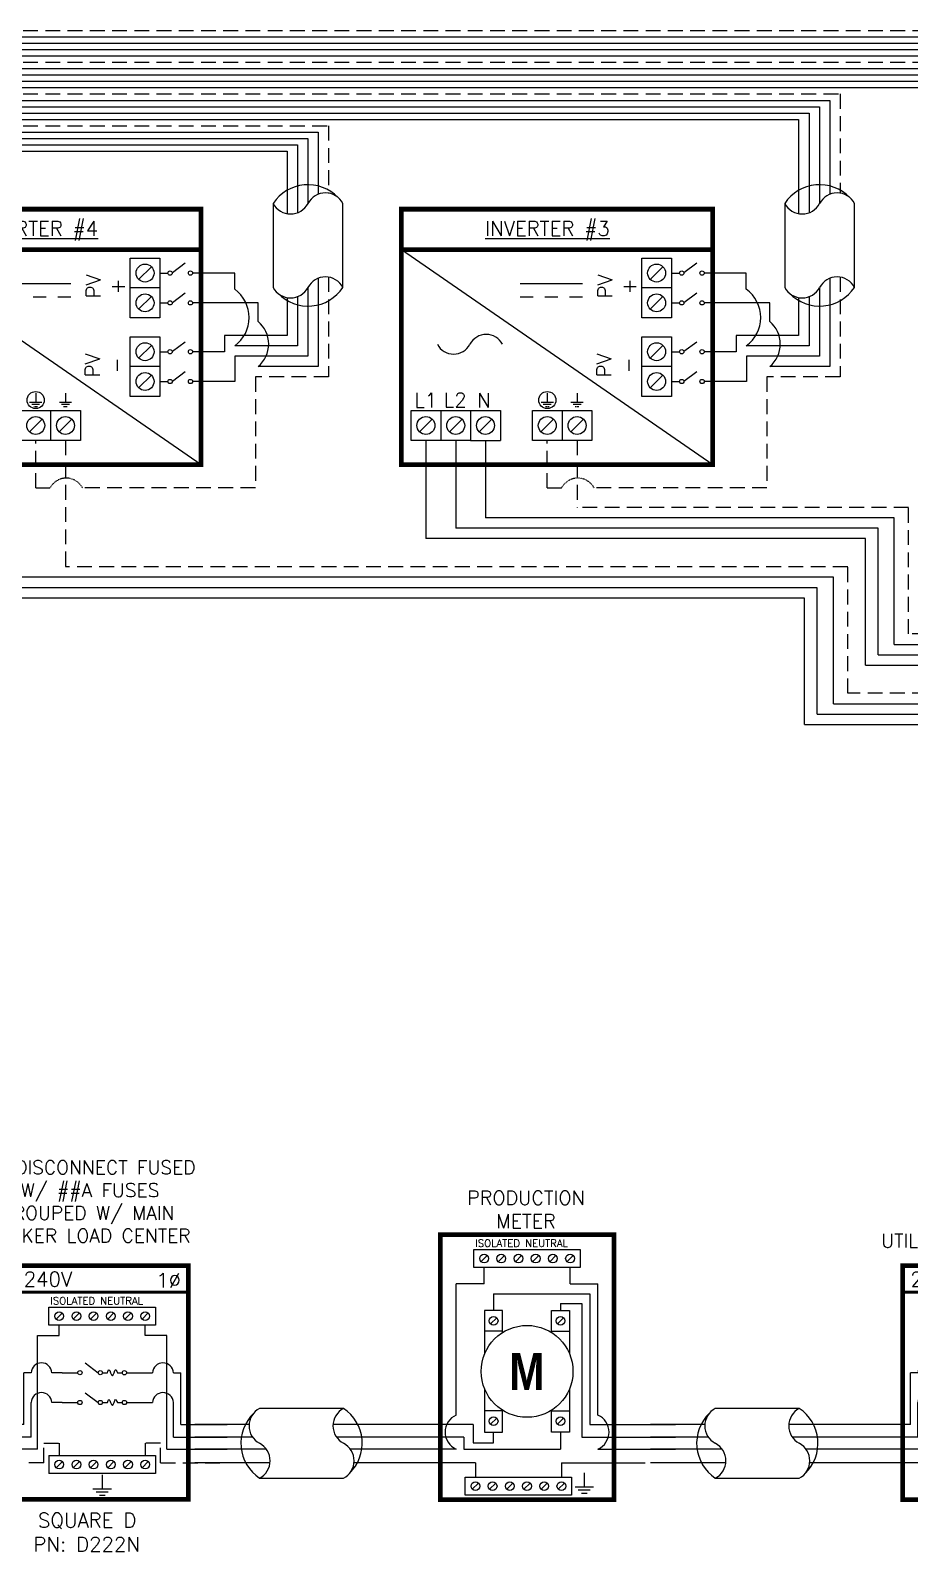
# Model space of a CAD drawing. Header units: feet. Extents: x 19662 to 20452, y 16033 to 16588.
# Drawn here: x 20079.8 to 20257.2, y 16254 to 16560.7 of the extents above; entities that cross this region are included whole.
import ezdxf

# ---------------------------------------------------------------- set-up
doc = ezdxf.new("R2010")
doc.units = ezdxf.units.FT
doc.header["$MEASUREMENT"] = 0
doc.linetypes.add('HIDDEN', pattern=[0.375, 0.25, -0.125])
for name, color, linetype in [('ONE LINE BLOCKS', 7, 'Continuous'), ('TABLES', 7, 'Continuous'), ('TEXT', 7, 'Continuous'), ('Z - TITLEBLOCK TXT', 7, 'Continuous')]:
    doc.layers.add(name, color=color, linetype=linetype)
doc.styles.add('ONE LINE TXT', font='techb___.ttf')
doc.styles.get("Standard").update_dxf_attribs({"font": 'simplex.shx'})

# ---------------------------------------------------------------- blocks, each defined once
blk = doc.blocks.new('*U24')
at = {"color": 7, "linetype": 'Continuous'}
for p, q in [((-499.3, -1.61), (-2.62, -1.61)), ((-499.3, -4.82), (-7.87, -4.82)), ((-499.3, -9.64), (-132.05, -9.65)), ((-499.3, -12.86), (-137.3, -12.86)), ((-499.3, -17.69), (-261.48, -17.69)), ((-261.48, -17.69), (-261.48, -41.45)), ((-499.3, -20.9), (-266.73, -20.9)), ((-266.73, -20.9), (-266.73, -46.12)), ((-499.3, -25.73), (-390.92, -25.73)), ((-390.92, -25.73), (-390.92, -41.45)), ((-499.3, -28.95), (-396.16, -28.95)), ((-396.16, -28.95), (-396.16, -46.12)), ((-266.73, -28.95), (-266.73, -28.95)), ((-402.3, -43.76), (-402.3, -65)), ((-384.67, -65), (-384.67, -43.76)), ((-272.87, -43.76), (-272.87, -65)), ((-255.24, -65), (-255.24, -43.76)), ((-412.04, -61.37), (-422.67, -61.37)), ((-412.04, -65.48), (-412.04, -61.37)), ((-282.61, -61.37), (-293.24, -61.37)), ((-282.61, -65.48), (-282.61, -61.37)), ((-390.92, -62.69), (-390.92, -85.03)), ((-261.48, -62.69), (-261.48, -85.03)), ((-406.09, -68.91), (-422.67, -68.91)), ((-406.09, -73.63), (-406.09, -68.91)), ((-396.16, -67.36), (-396.16, -79.78)), ((-276.65, -68.91), (-293.24, -68.91)), ((-276.65, -73.63), (-276.65, -68.91)), ((-266.73, -67.36), (-266.73, -79.78)), ((-396.16, -79.78), (-412.04, -79.78)), ((-266.73, -79.78), (-282.61, -79.78)), ((-390.92, -85.03), (-406.09, -85.03)), ((-261.48, -85.03), (-276.65, -85.03)), ((-363.66, -103.7), (-363.66, -128.55)), ((-252.46, -128.55), (-363.66, -128.55)), ((-252.46, -160.54), (-252.46, -128.55)), ((-267.85, -143.57), (-493.09, -143.57)), ((-267.85, -175.56), (-267.85, -143.57)), ((-252.46, -160.54), (-59.86, -160.54)), ((-267.85, -175.56), (-59.86, -175.56))]:
    blk.add_line(p, q, dxfattribs=at)
at = {"color": 253, "linetype": 'Continuous'}
for p, q in [((-499.3, -3.21), (-5.24, -3.22)), ((-499.3, -6.43), (-10.49, -6.43)), ((-499.3, -11.25), (-134.67, -11.25)), ((-499.3, -14.47), (-139.92, -14.47)), ((-499.3, -19.3), (-264.11, -19.3)), ((-499.3, -22.52), (-269.35, -22.52)), ((-269.35, -22.52), (-269.35, -46.35)), ((-264.11, -19.3), (-264.11, -43.86)), ((-499.3, -27.34), (-393.54, -27.34)), ((-499.3, -30.56), (-398.78, -30.56)), ((-398.78, -30.56), (-398.78, -46.35)), ((-393.54, -27.34), (-393.54, -43.86)), ((-269.35, -30.56), (-269.35, -30.56)), ((-264.11, -27.34), (-264.11, -27.34)), ((-393.54, -65.11), (-393.54, -82.41)), ((-264.11, -65.11), (-264.11, -82.41)), ((-398.78, -67.59), (-398.78, -77.16)), ((-269.35, -67.59), (-269.35, -77.16)), ((-398.78, -77.16), (-414.62, -77.16)), ((-414.62, -77.16), (-414.62, -81.27)), ((-269.35, -77.16), (-285.19, -77.16)), ((-285.19, -77.16), (-285.19, -81.27)), ((-414.62, -81.27), (-422.67, -81.27)), ((-393.54, -82.41), (-412, -82.41)), ((-412, -82.41), (-412, -88.8)), ((-285.19, -81.27), (-293.24, -81.27)), ((-264.11, -82.41), (-282.57, -82.41)), ((-282.57, -82.41), (-282.57, -88.8)), ((-412, -88.8), (-422.67, -88.8)), ((-282.57, -88.8), (-293.24, -88.8)), ((-348.59, -103.7), (-348.59, -123.29)), ((-245.18, -123.29), (-348.59, -123.29)), ((-245.18, -155.28), (-245.18, -123.29)), ((-260.57, -138.32), (-478.02, -138.32)), ((-260.57, -170.3), (-260.57, -138.32)), ((-245.18, -155.28), (-62.57, -155.28)), ((-260.57, -170.3), (-62.57, -170.3))]:
    blk.add_line(p, q, dxfattribs=at)
at = {"color": 10, "linetype": 'Continuous'}
for p, q in [((-356.12, -103.7), (-356.12, -125.92)), ((-249.24, -125.92), (-356.12, -125.92)), ((-249.24, -157.91), (-249.24, -125.92)), ((-264.63, -140.95), (-485.55, -140.95)), ((-264.63, -172.93), (-264.63, -140.95)), ((-249.24, -157.91), (-59.99, -157.91)), ((-264.63, -172.93), (-59.99, -172.93))]:
    blk.add_line(p, q, dxfattribs=at)
at = {"color": 7, "linetype": 'Continuous'}
for centre, start, end in [((-393.48, -49.61), 43.9732, 146.4265), ((-264.05, -49.61), 43.9732, 146.4265), ((-393.48, -59.15), 223.9732, 326.4265), ((-264.05, -59.15), 223.9732, 326.4265)]:
    blk.add_arc(centre, 10.58, start, end, dxfattribs=at)
at = {"layer": 'ONE LINE BLOCKS', "lineweight": 50, "const_width": 1.19}
for points in [[(-499.3, -109.86), (-499.3, -45.21), (-420.53, -45.21), (-420.53, -109.86)], [(-499.3, -55.49), (-499.3, -45.21), (-420.53, -45.21), (-420.53, -55.49)], [(-369.87, -109.86), (-369.87, -45.21), (-291.1, -45.21), (-291.1, -109.86)], [(-369.87, -55.49), (-369.87, -45.21), (-291.1, -45.21), (-291.1, -55.49)]]:
    blk.add_lwpolyline(points, close=True, dxfattribs=at)
at = {"layer": 'TEXT', "color": 92, "linetype": 'HIDDEN', "ltscale": 15}
for p, q in [((-499.3, 0), (0, 0)), ((-499.3, -8.04), (-129.43, -8.04)), ((-499.3, -16.08), (-258.86, -16.08)), ((-258.86, -16.08), (-258.86, -41.16)), ((-499.3, -24.13), (-388.29, -24.13)), ((-388.29, -24.13), (-388.29, -41.16)), ((-388.29, -62.4), (-388.29, -87.65)), ((-258.86, -62.4), (-258.86, -87.65)), ((-388.29, -87.65), (-406.8, -87.65)), ((-406.8, -87.65), (-406.8, -115.73)), ((-258.86, -87.65), (-277.37, -87.65)), ((-277.37, -87.65), (-277.37, -115.73)), ((-462.38, -115.73), (-462.38, -103.7)), ((-454.85, -103.7), (-454.85, -135.69)), ((-332.95, -115.73), (-332.95, -103.7)), ((-325.41, -103.7), (-325.41, -120.66)), ((-462.38, -115.73), (-458.78, -115.73)), ((-406.8, -115.73), (-450.54, -115.73)), ((-332.95, -115.73), (-329.35, -115.73)), ((-277.37, -115.73), (-321.11, -115.73)), ((-241.54, -120.66), (-325.41, -120.66)), ((-241.54, -152.65), (-241.54, -120.66)), ((-256.93, -135.69), (-454.85, -135.69)), ((-256.93, -167.67), (-256.93, -135.69)), ((-62.5, -152.65), (-241.54, -152.65)), ((-62.5, -167.67), (-256.93, -167.67))]:
    blk.add_line(p, q, dxfattribs=at)
at = {"layer": 'TEXT', "color": 92, "linetype": 'Continuous', "flags": 128}
for points in [[(-462.38, -91.75), (-462.38, -94.05)], [(-454.84, -91.75), (-454.85, -94.05)], [(-332.95, -91.75), (-332.95, -94.05)], [(-325.41, -91.75), (-325.42, -94.05)], [(-463.92, -94.05), (-460.85, -94.05)], [(-461.38, -94.62), (-463.38, -94.62)], [(-456.38, -94.05), (-453.31, -94.05)], [(-453.84, -94.62), (-455.85, -94.62)], [(-334.49, -94.05), (-331.41, -94.05)], [(-331.95, -94.62), (-333.95, -94.62)], [(-326.95, -94.05), (-323.88, -94.05)], [(-324.41, -94.62), (-326.42, -94.62)]]:
    blk.add_lwpolyline(points, dxfattribs=at)
at = {"layer": 'TEXT', "color": 92, "linetype": 'HIDDEN', "flags": 128}
for points in [[(-461.91, -95.19), (-462.85, -95.19)], [(-454.38, -95.19), (-455.32, -95.19)], [(-332.48, -95.19), (-333.42, -95.19)], [(-324.94, -95.19), (-325.89, -95.19)]]:
    blk.add_lwpolyline(points, dxfattribs=at)
at = {"layer": 'TEXT', "color": 92, "linetype": 'Continuous'}
for centre in [(-462.38, -93.5), (-332.95, -93.5)]:
    blk.add_circle(centre, 2.17, dxfattribs=at)
at = {"layer": 'TEXT', "color": 92, "linetype": 'HIDDEN', "ltscale": 0.3}
for centre in [(-454.66, -117.89), (-325.23, -117.89)]:
    blk.add_arc(centre, 4.65, 27.6639, 152.3361, dxfattribs=at)
at = {"layer": 'Z - TITLEBLOCK TXT', "color": 7, "linetype": 'Continuous'}
for p, q in [((-420.53, -109.86), (-499.3, -55.49)), ((-291.1, -109.86), (-369.87, -55.49)), ((-453.48, -64.1), (-469.25, -64.1)), ((-324.05, -64.1), (-339.82, -64.1)), ((-459.72, -67.51), (-463.01, -67.51)), ((-453.48, -67.51), (-456.78, -67.51)), ((-336.52, -67.51), (-339.82, -67.51)), ((-330.29, -67.51), (-333.58, -67.51)), ((-324.05, -67.51), (-327.34, -67.51))]:
    blk.add_line(p, q, dxfattribs=at)
at = {"layer": 'Z - TITLEBLOCK TXT', "color": 1, "linetype": 'Continuous'}
for p, q in [((-438.49, -72.67), (-438.49, -57.6)), ((-438.49, -57.6), (-430.95, -57.6)), ((-438.49, -72.67), (-438.49, -57.6)), ((-430.95, -57.6), (-430.95, -72.67)), ((-430.95, -57.6), (-430.95, -65.14)), ((-309.06, -72.67), (-309.06, -57.6)), ((-309.06, -57.6), (-301.52, -57.6)), ((-309.06, -72.67), (-309.06, -57.6)), ((-301.52, -57.6), (-301.52, -72.67)), ((-301.52, -57.6), (-301.52, -65.14)), ((-430.95, -61.37), (-428.91, -61.37)), ((-424.53, -58.91), (-427.79, -61.35)), ((-301.52, -61.37), (-299.48, -61.37)), ((-295.09, -58.91), (-298.36, -61.35)), ((-430.95, -65.14), (-438.49, -65.14)), ((-301.52, -65.14), (-309.06, -65.14)), ((-430.95, -68.91), (-428.91, -68.91)), ((-424.53, -66.45), (-427.79, -68.89)), ((-301.52, -68.91), (-299.48, -68.91)), ((-295.09, -66.45), (-298.36, -68.89)), ((-430.95, -72.67), (-438.49, -72.67)), ((-301.52, -72.67), (-309.06, -72.67)), ((-438.49, -92.57), (-438.49, -77.5)), ((-438.49, -77.5), (-430.95, -77.5)), ((-430.95, -77.5), (-430.95, -85.04)), ((-424.53, -78.81), (-427.79, -81.25)), ((-309.06, -92.57), (-309.06, -77.5)), ((-309.06, -77.5), (-301.52, -77.5)), ((-301.52, -77.5), (-301.52, -85.04)), ((-295.09, -78.81), (-298.36, -81.25)), ((-430.95, -81.27), (-428.91, -81.27)), ((-301.52, -81.27), (-299.48, -81.27)), ((-430.95, -85.04), (-438.49, -85.04)), ((-430.95, -85.04), (-430.95, -92.57)), ((-424.53, -86.34), (-427.79, -88.78)), ((-301.52, -85.04), (-309.06, -85.04)), ((-301.52, -85.04), (-301.52, -92.57)), ((-295.09, -86.34), (-298.36, -88.78)), ((-430.95, -88.8), (-428.91, -88.8)), ((-301.52, -88.8), (-299.48, -88.8)), ((-466.15, -96.16), (-451.08, -96.16)), ((-466.15, -96.16), (-458.61, -96.16)), ((-458.61, -96.16), (-458.61, -103.7)), ((-451.08, -96.16), (-451.08, -103.7)), ((-430.95, -92.57), (-438.49, -92.57)), ((-367.42, -96.16), (-352.35, -96.16)), ((-367.42, -103.7), (-367.42, -96.16)), ((-367.42, -96.16), (-359.89, -96.16)), ((-359.89, -96.16), (-359.89, -103.7)), ((-352.35, -96.16), (-352.35, -103.7)), ((-352.35, -96.16), (-344.82, -96.16)), ((-344.82, -96.16), (-344.82, -103.7)), ((-336.72, -96.16), (-321.65, -96.16)), ((-336.72, -103.7), (-336.72, -96.16)), ((-336.72, -96.16), (-329.18, -96.16)), ((-329.18, -96.16), (-329.18, -103.7)), ((-321.65, -96.16), (-321.65, -103.7)), ((-301.52, -92.57), (-309.06, -92.57)), ((-451.08, -103.7), (-466.15, -103.7)), ((-352.35, -103.7), (-367.42, -103.7)), ((-352.35, -103.7), (-344.82, -103.7)), ((-321.65, -103.7), (-336.72, -103.7))]:
    blk.add_line(p, q, dxfattribs=at)
at = {"layer": 'Z - TITLEBLOCK TXT', "color": 4, "linetype": 'Continuous'}
for p, q in [((-433.11, -59.77), (-436.33, -62.98)), ((-303.68, -59.77), (-306.9, -62.98)), ((-433.11, -67.3), (-436.33, -70.51)), ((-303.68, -67.3), (-306.9, -70.51)), ((-433.11, -79.66), (-436.33, -82.88)), ((-303.68, -79.66), (-306.9, -82.88)), ((-433.11, -87.2), (-436.33, -90.41)), ((-303.68, -87.2), (-306.9, -90.41)), ((-460.77, -98.32), (-463.99, -101.54)), ((-453.24, -98.32), (-456.45, -101.54)), ((-362.05, -98.32), (-365.26, -101.54)), ((-354.51, -98.32), (-357.73, -101.54)), ((-346.98, -98.32), (-350.19, -101.54)), ((-331.34, -98.32), (-334.56, -101.54)), ((-323.81, -98.32), (-327.02, -101.54))]:
    blk.add_line(p, q, dxfattribs=at)
for centre in [(-434.72, -61.37), (-305.29, -61.37), (-434.72, -68.91), (-305.29, -68.91), (-434.72, -81.27), (-305.29, -81.27), (-434.72, -88.8), (-305.29, -88.8), (-462.38, -99.93), (-454.85, -99.93), (-363.66, -99.93), (-356.12, -99.93), (-348.59, -99.93), (-332.95, -99.93), (-325.41, -99.93)]:
    blk.add_circle(centre, 2.27, dxfattribs=at)
at = {"layer": 'Z - TITLEBLOCK TXT', "color": 1, "linetype": 'Continuous'}
for centre in [(-428.37, -61.37), (-423.22, -61.37), (-298.94, -61.37), (-293.78, -61.37), (-428.37, -68.91), (-423.22, -68.91), (-298.94, -68.91), (-293.78, -68.91), (-428.37, -81.27), (-423.22, -81.27), (-298.94, -81.27), (-293.78, -81.27), (-428.37, -88.8), (-423.22, -88.8), (-298.94, -88.8), (-293.78, -88.8)]:
    blk.add_circle(centre, 0.541, dxfattribs=at)
at = {"layer": 'Z - TITLEBLOCK TXT', "linetype": 'Continuous'}
for centre, radius, start, end in [((-389.08, -46.07), 4.98, 27.6639, 152.3361), ((-259.64, -46.07), 4.98, 27.6639, 152.3361), ((-397.89, -41.45), 4.98, 207.6639, 332.3361), ((-268.46, -41.45), 4.98, 207.6639, 332.3361), ((-397.89, -62.69), 4.98, 207.6639, 332.3361), ((-389.08, -67.31), 4.98, 27.6639, 152.3361), ((-268.46, -62.69), 4.98, 207.6639, 332.3361), ((-259.64, -67.31), 4.98, 27.6639, 152.3361), ((-417.17, -72.63), 8.8, 305.6505, 54.3495), ((-287.74, -72.63), 8.8, 305.6505, 54.3495), ((-410.86, -79.33), 7.43, 309.9338, 50.0662), ((-348.4, -81.55), 4.65, 27.6639, 152.3361), ((-281.43, -79.33), 7.43, 309.9338, 50.0662), ((-356.64, -77.23), 4.65, 207.6639, 332.3361)]:
    blk.add_arc(centre, radius, start, end, dxfattribs=at)
at = {"layer": 'TABLES', "color": 1, "linetype": 'Continuous'}
for s, p in [('%%UINVERTER #4', (-478.09, -51.94)), ('%%UINVERTER #3', (-348.66, -51.94))]:
    blk.add_text(s, height=3.6576, dxfattribs=at).set_placement(p)
at = {"layer": 'TEXT', "color": 1, "char_height": 3.658, "attachment_point": 5, "rotation": 90}
for s, width, insert in [('PV +', 2.8378, (-444.74, -64.73)), ('PV +', 2.8378, (-315.31, -64.73)), ('PV -', 2.8013, (-444.96, -84.71)), ('PV -', 2.8013, (-315.53, -84.71))]:
    blk.add_mtext_dynamic_manual_height_columns(s, width=width, gutter_width=0.75, heights=[0], dxfattribs=dict(at, insert=insert))
at = {"layer": 'TEXT', "color": 1, "attachment_point": 5}
for s, insert, char_height in [('L1', (-363.71, -93.52), 3.658), ('L2', (-356.25, -93.49), 3.658), ('N', (-349, -93.55), 3.66)]:
    blk.add_mtext_dynamic_manual_height_columns(s, width=0.1481, gutter_width=0.75, heights=[0], dxfattribs=dict(at, insert=insert, char_height=char_height))
blk = doc.blocks.new('M_METER PAN')
at = {"color": 253, "linetype": 'Continuous'}
for p, q in [((4.735, 8.023), (4.735, 8.748)), ((8.589, 8.023), (8.589, 8.748)), ((4.735, 8.023), (3.483, 8.023)), ((3.483, 2.136), (3.483, 8.023)), ((8.589, 8.023), (9.84, 8.023)), ((9.84, 2.136), (9.84, 8.023)), ((3.483, 0.611), (0, 0.611)), ((9.84, 0.611), (13.323, 0.611))]:
    blk.add_line(p, q, dxfattribs=at)
at = {"color": 7, "linetype": 'Continuous'}
for p, q in [((5.163, 7.563), (5.163, 6.819)), ((5.163, 7.563), (9.474, 7.563)), ((9.474, 7.563), (9.474, 1.711)), ((4.245, 1.711), (0, 1.711)), ((4.245, 1.711), (4.245, 0.898)), ((5.163, 0.898), (5.163, 1.37)), ((9.474, 1.711), (13.323, 1.711)), ((4.245, 0.898), (5.163, 0.898))]:
    blk.add_line(p, q, dxfattribs=at)
at = {"color": 10, "linetype": 'Continuous'}
for p, q in [((8.16, 7.142), (8.16, 6.819)), ((8.16, 7.142), (9.123, 7.142)), ((9.123, 7.142), (9.123, 1.149)), ((8.16, 1.37), (8.16, 0.611)), ((3.832, 1.149), (0, 1.149)), ((3.832, 1.149), (3.832, 0.611)), ((9.123, 1.149), (13.323, 1.149)), ((3.832, 0.611), (8.16, 0.611))]:
    blk.add_line(p, q, dxfattribs=at)
at = {"color": 1, "linetype": 'Continuous'}
for p, q in [((5.565, 5.899), (4.761, 5.899)), ((7.758, 5.899), (8.562, 5.899)), ((5.565, 2.326), (4.761, 2.326)), ((7.758, 2.326), (8.562, 2.326))]:
    blk.add_line(p, q, dxfattribs=at)
at = {"color": 253, "linetype": 'Continuous'}
for centre, start, end in [((3.823, 1.374), 113.9997, 246.0003), ((9.5, 1.374), 293.9997, 66.0003)]:
    blk.add_arc(centre, 0.835, start, end, dxfattribs=at)
at = {"layer": 'ONE LINE BLOCKS', "lineweight": 50, "const_width": 0.21}
blk.add_lwpolyline([(2.772, -1.647), (2.772, 10.216), (10.552, 10.216), (10.552, -1.647)], close=True, dxfattribs=at)
at = {"layer": 'TEXT', "color": 92, "linetype": 'HIDDEN', "ltscale": 15}
for p, q in [((4.347, 0), (0, 0)), ((4.347, 0), (4.347, -0.649)), ((8.201, 0), (8.201, -0.649)), ((8.201, 0), (13.323, 0))]:
    blk.add_line(p, q, dxfattribs=at)
at = {"layer": 'TEXT', "color": 92, "linetype": 'Continuous', "flags": 128}
for points in [[(9.228, -0.457), (9.227, -1.078)], [(8.812, -1.078), (9.642, -1.078)], [(9.498, -1.231), (8.956, -1.231)], [(9.354, -1.385), (9.1, -1.385)]]:
    blk.add_lwpolyline(points, dxfattribs=at)
at = {"layer": 'TEXT', "linetype": 'Continuous'}
blk.add_circle((6.662, 4.095), 2.059, dxfattribs=at)
at = {"layer": 'Z - TITLEBLOCK TXT', "color": 1, "linetype": 'Continuous'}
for p, q in [((4.275, 8.748), (4.275, 9.552)), ((4.275, 9.552), (9.049, 9.552)), ((9.049, 9.552), (9.049, 8.748)), ((9.049, 8.748), (4.275, 8.748)), ((4.761, 6.819), (4.761, 4.888)), ((5.565, 6.819), (4.761, 6.819)), ((5.565, 5.838), (5.565, 6.819)), ((7.758, 5.838), (7.758, 6.819)), ((7.758, 6.819), (8.562, 6.819)), ((8.562, 6.819), (8.562, 4.888)), ((4.761, 3.301), (4.761, 1.37)), ((8.562, 3.301), (8.562, 1.37)), ((5.565, 1.37), (5.565, 2.351)), ((7.758, 1.37), (7.758, 2.351)), ((4.761, 1.37), (5.565, 1.37)), ((8.562, 1.37), (7.758, 1.37)), ((3.887, -1.453), (3.887, -0.649)), ((3.887, -0.649), (8.661, -0.649)), ((8.661, -0.649), (8.661, -1.453)), ((8.661, -1.453), (3.887, -1.453))]:
    blk.add_line(p, q, dxfattribs=at)
at = {"layer": 'Z - TITLEBLOCK TXT', "color": 4, "linetype": 'Continuous'}
for p, q in [((4.874, 9.29), (4.596, 9.011)), ((5.645, 9.29), (5.366, 9.011)), ((6.416, 9.29), (6.137, 9.011)), ((7.186, 9.29), (6.908, 9.011)), ((7.957, 9.29), (7.679, 9.011)), ((8.728, 9.29), (8.449, 9.011)), ((5.303, 6.499), (5.024, 6.22)), ((8.299, 6.499), (8.021, 6.22)), ((5.303, 2.005), (5.024, 1.727)), ((8.299, 2.005), (8.021, 1.727)), ((4.486, -0.912), (4.208, -1.19)), ((5.257, -0.912), (4.978, -1.19)), ((6.028, -0.912), (5.749, -1.19)), ((6.798, -0.912), (6.52, -1.19)), ((7.569, -0.912), (7.291, -1.19)), ((8.34, -0.912), (8.061, -1.19))]:
    blk.add_line(p, q, dxfattribs=at)
for centre in [(4.735, 9.15), (5.506, 9.15), (6.276, 9.15), (7.047, 9.15), (7.818, 9.15), (8.589, 9.15), (5.163, 6.359), (8.16, 6.359), (5.163, 1.866), (8.16, 1.866), (4.347, -1.051), (5.118, -1.051), (5.888, -1.051), (6.659, -1.051), (7.43, -1.051), (8.201, -1.051)]:
    blk.add_circle(centre, 0.197, dxfattribs=at)
at = {"layer": 'TABLES', "color": 4, "linetype": 'Continuous'}
blk.add_text('ISOLATED NEUTRAL', height=0.33207, dxfattribs=at).set_placement((4.339, 9.669))
at = {"layer": 'TEXT', "color": 1, "insert": (6.613, 11.342), "char_height": 0.62775, "attachment_point": 5}
blk.add_mtext_dynamic_manual_height_columns('PRODUCTION METER', width=1.32031, gutter_width=7.17, heights=[0], dxfattribs=at)
at = {"layer": 'Z - TITLEBLOCK TXT', "color": 253, "linetype": 'Continuous', "style": 'ONE LINE TXT'}
blk.add_text('M', height=1.662, dxfattribs=at).set_placement((5.854, 3.259))
blk = doc.blocks.new('*U23')
at = {"color": 0}
blk.add_blockref('M_METER PAN', (0, 0), dxfattribs=at)
blk = doc.blocks.new('M_MAIN DISCONNECT')
at = {"color": 253, "linetype": 'Continuous'}
for p, q in [((10.94, -17.67), (10.94, -15.06)), ((32.69, -17.67), (32.69, -15.06)), ((5.45, -46.43), (5.45, -17.67)), ((5.45, -17.67), (10.94, -17.67)), ((38.18, -17.67), (32.69, -17.67)), ((38.18, -46.43), (38.18, -17.67)), ((5.45, -46.43), (-9.78, -46.43)), ((38.18, -46.43), (53.41, -46.43))]:
    blk.add_line(p, q, dxfattribs=at)
at = {"color": 7, "linetype": 'Continuous'}
for p, q in [((1.95, -40.22), (1.95, -27.1)), ((3.81, -27.1), (1.95, -27.1)), ((11.72, -27.1), (9.09, -27.1)), ((31.91, -27.1), (34.54, -27.1)), ((39.82, -27.1), (41.69, -27.1)), ((41.69, -40.22), (41.69, -27.1)), ((1.95, -40.22), (-9.78, -40.22)), ((41.69, -40.22), (53.41, -40.22))]:
    blk.add_line(p, q, dxfattribs=at)
at = {"color": 1, "linetype": 'Continuous'}
for p, q in [((21.88, -27.1), (23.12, -27.1)), ((25.67, -27.11), (26.91, -27.11)), ((21.88, -34.64), (23.12, -34.64)), ((25.67, -34.64), (26.91, -34.64))]:
    blk.add_line(p, q, dxfattribs=at)
at = {"color": 10, "linetype": 'Continuous'}
for p, q in [((3.81, -43.39), (3.81, -34.64)), ((11.72, -34.64), (9.09, -34.64)), ((31.91, -34.64), (34.54, -34.64)), ((39.82, -43.39), (39.82, -34.64)), ((3.81, -43.39), (-9.78, -43.39)), ((39.82, -43.39), (53.41, -43.39))]:
    blk.add_line(p, q, dxfattribs=at)
at = {"color": 7, "linetype": 'Continuous'}
for centre in [(6.45, -27.26), (37.18, -27.26)]:
    blk.add_arc(centre, 2.64, 3.2819, 176.7181, dxfattribs=at)
at = {"color": 10, "linetype": 'Continuous'}
for centre in [(6.45, -34.79), (37.18, -34.79)]:
    blk.add_arc(centre, 2.64, 3.2819, 176.7181, dxfattribs=at)
at = {"color": 1, "linetype": 'Continuous'}
for points in [[(23.12, -27.1), (23.5, -26.34), (24.4, -27.87), (25.22, -26.34), (25.67, -27.11)], [(23.12, -34.64), (23.5, -33.88), (24.4, -35.4), (25.22, -33.88), (25.67, -34.64)]]:
    blk.add_spline(points, degree=3, dxfattribs=at)
at = {"layer": 'ONE LINE BLOCKS', "lineweight": 50}
blk.add_line((0, -6.77), (43.61, -6.77), dxfattribs=at)
at = {"layer": 'ONE LINE BLOCKS', "lineweight": 50, "const_width": 1.19}
blk.add_lwpolyline([(0, -59.17), (0, 0), (43.61, 0), (43.61, -59.17)], close=True, dxfattribs=at)
at = {"layer": 'TEXT', "color": 92, "linetype": 'HIDDEN', "ltscale": 15}
for p, q in [((7.03, -49.88), (7.03, -44.94)), ((7.03, -44.94), (10.94, -44.94)), ((10.94, -44.94), (10.94, -48.08)), ((36.6, -44.94), (32.69, -44.94)), ((32.69, -44.94), (32.69, -48.08)), ((36.6, -49.88), (36.6, -44.94)), ((7.03, -49.88), (-9.78, -49.88)), ((36.6, -49.88), (53.41, -49.88))]:
    blk.add_line(p, q, dxfattribs=at)
at = {"layer": 'TEXT', "color": 92, "linetype": 'Continuous', "flags": 128}
for points in [[(21.82, -52.94), (21.82, -56.44)], [(19.48, -56.44), (24.16, -56.44)], [(23.35, -57.31), (20.29, -57.31)], [(22.53, -58.18), (21.1, -58.18)]]:
    blk.add_lwpolyline(points, dxfattribs=at)
at = {"layer": 'Z - TITLEBLOCK TXT', "color": 1, "linetype": 'Continuous'}
for p, q in [((8.34, -15.06), (8.34, -10.52)), ((8.34, -10.52), (35.29, -10.52)), ((35.29, -10.52), (35.29, -15.06)), ((35.29, -15.06), (8.34, -15.06)), ((17.54, -24.65), (20.8, -27.1)), ((11.72, -27.1), (15.64, -27.1)), ((27.99, -27.11), (31.91, -27.11)), ((17.54, -32.19), (20.8, -34.63)), ((11.72, -34.64), (15.64, -34.64)), ((27.99, -34.64), (31.91, -34.64)), ((8.34, -48.08), (35.29, -48.08)), ((8.34, -48.08), (8.34, -52.62)), ((35.29, -48.08), (35.29, -52.62)), ((35.29, -52.62), (8.34, -52.62))]:
    blk.add_line(p, q, dxfattribs=at)
at = {"layer": 'Z - TITLEBLOCK TXT', "color": 4, "linetype": 'Continuous'}
for p, q in [((11.73, -12), (10.15, -13.58)), ((16.08, -12), (14.5, -13.58)), ((20.43, -12), (18.86, -13.58)), ((24.78, -12), (23.21, -13.58)), ((29.13, -12), (27.56, -13.58)), ((33.48, -12), (31.91, -13.58)), ((11.73, -49.56), (10.15, -51.13)), ((16.08, -49.56), (14.5, -51.13)), ((20.43, -49.56), (18.86, -51.13)), ((24.78, -49.56), (23.21, -51.13)), ((29.13, -49.56), (27.56, -51.13)), ((33.48, -49.56), (31.91, -51.13))]:
    blk.add_line(p, q, dxfattribs=at)
for centre in [(10.94, -12.79), (15.29, -12.79), (19.64, -12.79), (23.99, -12.79), (28.34, -12.79), (32.69, -12.79), (10.94, -50.35), (15.29, -50.35), (19.64, -50.35), (23.99, -50.35), (28.34, -50.35), (32.69, -50.35)]:
    blk.add_circle(centre, 1.11, dxfattribs=at)
at = {"layer": 'Z - TITLEBLOCK TXT', "color": 1, "linetype": 'Continuous'}
for centre in [(16.18, -27.1), (21.34, -27.1), (27.45, -27.11), (16.18, -34.64), (21.34, -34.64), (27.45, -34.64)]:
    blk.add_circle(centre, 0.541, dxfattribs=at)
at = {"layer": 'TABLES', "color": 4, "linetype": 'Continuous'}
blk.add_text('ISOLATED NEUTRAL', height=1.8743, dxfattribs=at).set_placement((8.7, -9.86))
at = {"layer": 'TEXT', "color": 1}
for s, width, gutter_width, heights, insert, char_height, attachment_point in [('\\A1;\\pi4.1167;60A DISCONNECT FUSED \\P\\pi16.454;W/ ##A FUSES\\P\\pi11.355;GROUPED W/ MAIN \\P\\pi4.9392;BREAKER LOAD CENTER', 71.8931, 92.23, [24.13], (-15.26, 26.55), 3.4544, 1), ('240V', 0.1481, 0.75, [0], (8.07, -3.44), 3.658, 5), ('1∅', 0.1481, 0.75, [0], (38.63, -3.74), 3.658, 5), ('\\A1;\\pi3.6942,t21.982;SQUARE D\\P\\pi2.5621,t20.85;PN: D222N', 35.0816, 28.88, [13.54], (1.84, -62.59), 3.6576, 1)]:
    blk.add_mtext_dynamic_manual_height_columns(s, width=width, gutter_width=gutter_width, heights=heights, dxfattribs=dict(at, insert=insert, char_height=char_height, attachment_point=attachment_point))
blk = doc.blocks.new('*U22')
blk.add_blockref('M_MAIN DISCONNECT', (0, 0))
blk = doc.blocks.new('*U10')
at = {"color": 7, "linetype": 'Continuous'}
for p, q in [((6.669, 2.433), (2.905, 2.433)), ((2.435, 1.711), (0, 1.711)), ((9.575, 1.711), (6.199, 1.711)), ((2.905, -0.69), (6.669, -0.69))]:
    blk.add_line(p, q, dxfattribs=at)
at = {"color": 10, "linetype": 'Continuous'}
for p, q in [((2.591, 1.149), (0, 1.149)), ((9.575, 1.149), (6.355, 1.149))]:
    blk.add_line(p, q, dxfattribs=at)
at = {"color": 253, "linetype": 'Continuous'}
for p, q in [((3.208, 0.611), (0, 0.611)), ((9.575, 0.611), (6.972, 0.611))]:
    blk.add_line(p, q, dxfattribs=at)
at = {"color": 7, "linetype": 'Continuous'}
for centre, start, end in [((3.942, 0.872), 133.97324, 236.42648), ((5.633, 0.872), 313.97324, 56.42648)]:
    blk.add_arc(centre, 1.874, start, end, dxfattribs=at)
at = {"layer": 'TEXT', "color": 92, "linetype": 'HIDDEN', "ltscale": 15}
for p, q in [((3.373, 0), (0, 0)), ((9.575, 0), (7.137, 0))]:
    blk.add_line(p, q, dxfattribs=at)
at = {"layer": 'Z - TITLEBLOCK TXT', "linetype": 'Continuous'}
for centre, start, end in [((3.315, 1.653), 117.66392, 242.33608), ((7.078, 1.653), 117.66392, 242.33608), ((2.496, 0.091), 297.66392, 62.33608), ((6.26, 0.091), 297.66392, 62.33608)]:
    blk.add_arc(centre, 0.882, start, end, dxfattribs=at)
blk = doc.blocks.new('M_UTILITY DISCONNECT')
at = {"color": 253, "linetype": 'Continuous'}
for p, q in [((3.671, 5.706), (3.671, 6.168)), ((7.524, 5.706), (7.524, 6.168)), ((2.699, 0.611), (2.699, 5.706)), ((2.699, 5.706), (3.671, 5.706)), ((8.496, 5.706), (7.524, 5.706)), ((8.496, 0.611), (8.496, 5.706)), ((2.699, 0.611), (0, 0.611)), ((8.496, 0.611), (11.195, 0.611))]:
    blk.add_line(p, q, dxfattribs=at)
at = {"color": 7, "linetype": 'Continuous'}
for p, q in [((2.078, 1.711), (2.078, 4.034)), ((2.408, 4.034), (2.078, 4.034)), ((3.809, 4.034), (3.343, 4.034)), ((7.386, 4.034), (7.853, 4.034)), ((8.788, 4.034), (9.118, 4.034)), ((9.118, 1.711), (9.118, 4.034)), ((2.078, 1.711), (0, 1.711)), ((9.118, 1.711), (11.195, 1.711))]:
    blk.add_line(p, q, dxfattribs=at)
at = {"color": 10, "linetype": 'Continuous'}
for p, q in [((2.408, 1.149), (2.408, 2.699)), ((3.809, 2.699), (3.343, 2.699)), ((7.386, 2.699), (7.853, 2.699)), ((8.787, 1.149), (8.788, 2.699)), ((2.408, 1.149), (0, 1.149)), ((8.787, 1.149), (11.195, 1.149))]:
    blk.add_line(p, q, dxfattribs=at)
at = {"color": 7, "linetype": 'Continuous'}
for centre in [(2.875, 4.008), (8.32, 4.008)]:
    blk.add_arc(centre, 0.468, 3.28193, 176.71807, dxfattribs=at)
at = {"color": 10, "linetype": 'Continuous'}
for centre in [(2.875, 2.672), (8.32, 2.672)]:
    blk.add_arc(centre, 0.468, 3.28193, 176.71807, dxfattribs=at)
at = {"layer": 'ONE LINE BLOCKS', "lineweight": 50}
blk.add_line((1.732, 7.637), (9.459, 7.637), dxfattribs=at)
at = {"layer": 'ONE LINE BLOCKS', "lineweight": 50, "const_width": 0.21}
blk.add_lwpolyline([(1.732, -1.647), (1.732, 8.836), (9.459, 8.836), (9.459, -1.647)], close=True, dxfattribs=at)
at = {"layer": 'TEXT', "color": 92, "linetype": 'HIDDEN', "ltscale": 15}
for p, q in [((2.978, 0), (2.978, 0.875)), ((2.978, 0.875), (3.671, 0.875)), ((3.671, 0.875), (3.671, 0.319)), ((8.217, 0.875), (7.524, 0.875)), ((7.524, 0.875), (7.524, 0.319)), ((8.217, 0), (8.217, 0.875)), ((2.978, 0), (0, 0)), ((8.217, 0), (11.195, 0))]:
    blk.add_line(p, q, dxfattribs=at)
at = {"layer": 'TEXT', "color": 92, "linetype": 'Continuous', "flags": 128}
for points in [[(5.598, -0.543), (5.598, -1.164)], [(5.183, -1.164), (6.012, -1.164)], [(5.869, -1.317), (5.327, -1.317)], [(5.725, -1.471), (5.47, -1.471)]]:
    blk.add_lwpolyline(points, dxfattribs=at)
at = {"layer": 'Z - TITLEBLOCK TXT', "color": 1, "linetype": 'Continuous'}
for p, q in [((3.211, 6.168), (3.211, 6.972)), ((3.211, 6.972), (7.984, 6.972)), ((7.984, 6.972), (7.984, 6.168)), ((7.984, 6.168), (3.211, 6.168)), ((5.309, 4.468), (5.887, 4.036)), ((3.809, 4.034), (4.973, 4.034)), ((6.078, 4.034), (7.386, 4.034)), ((5.309, 3.134), (5.887, 2.701)), ((3.809, 2.699), (4.973, 2.699)), ((6.078, 2.699), (7.386, 2.699)), ((3.211, 0.319), (7.984, 0.319)), ((3.211, 0.319), (3.211, -0.485)), ((7.984, 0.319), (7.984, -0.485)), ((7.984, -0.485), (3.211, -0.485))]:
    blk.add_line(p, q, dxfattribs=at)
at = {"layer": 'Z - TITLEBLOCK TXT', "color": 4, "linetype": 'Continuous'}
for p, q in [((3.81, 6.71), (3.531, 6.431)), ((4.581, 6.71), (4.302, 6.431)), ((5.351, 6.71), (5.073, 6.431)), ((6.122, 6.71), (5.844, 6.431)), ((6.893, 6.71), (6.614, 6.431)), ((7.664, 6.71), (7.385, 6.431)), ((3.81, 0.056), (3.531, -0.223)), ((4.581, 0.056), (4.302, -0.223)), ((5.351, 0.056), (5.073, -0.223)), ((6.122, 0.056), (5.844, -0.223)), ((6.893, 0.056), (6.614, -0.223)), ((7.664, 0.056), (7.385, -0.223))]:
    blk.add_line(p, q, dxfattribs=at)
for centre in [(3.671, 6.57), (4.441, 6.57), (5.212, 6.57), (5.983, 6.57), (6.754, 6.57), (7.524, 6.57), (3.671, -0.083), (4.441, -0.083), (5.212, -0.083), (5.983, -0.083), (6.754, -0.083), (7.524, -0.083)]:
    blk.add_circle(centre, 0.197, dxfattribs=at)
at = {"layer": 'Z - TITLEBLOCK TXT', "color": 1, "linetype": 'Continuous'}
for centre in [(5.069, 4.034), (5.983, 4.034), (5.069, 2.699), (5.983, 2.699)]:
    blk.add_circle(centre, 0.0959, dxfattribs=at)
at = {"layer": 'TABLES', "color": 4, "linetype": 'Continuous'}
blk.add_text('ISOLATED NEUTRAL', height=0.33207, dxfattribs=at).set_placement((3.275, 7.089))
at = {"layer": 'TEXT', "color": 1}
for s, width, gutter_width, heights, insert, char_height, attachment_point in [('\\A1;\\pi2.3006; 60A UNFUSED \\P\\pi1.0912;UTILITY DISCONNECT', 11.50802, 0, [1.916], (-0.322, 11.272), 0.612, 1), ('240V', 0.14806, 0.75, [0], (3.162, 8.227), 0.648, 5), ('1∅', 0.14806, 0.75, [0], (8.576, 8.174), 0.648, 5), ('\\A1;\\pi1.5665,t4.8065;SQUARE D\\P\\pi1.042,t4.282;PN: D222RB', 8.03936, 0.203, [2.349], (1.51, -2.167), 0.648, 1)]:
    blk.add_mtext_dynamic_manual_height_columns(s, width=width, gutter_width=gutter_width, heights=heights, dxfattribs=dict(at, insert=insert, char_height=char_height, attachment_point=attachment_point))

msp = doc.modelspace()

# ---------------------------------------------------------------- block references
for name, p, xscale, yscale, zscale in [('*U24', (20449.54, 16560.71), 0.7972718736117035, 0.7972718736117035, 0.7972718736117035), ('*U22', (20076.92, 16311.64), 0.797271873611027, 0.797271873611027, 0.797271873611027)]:
    msp.add_blockref(name, p, dxfattribs=dict(xscale=xscale, yscale=yscale, zscale=zscale))
at = {"color": 155, "true_color": 0x647190}
for name, p, xscale, yscale, zscale in [('*U23', (20150.03, 16271.87), 4.500154634949716, 4.500154634949716, 4.500154634949716), ('M_UTILITY DISCONNECT', (20248, 16271.87), 4.500154634928974, 4.500154634928974, 4.500154634928974), ('*U10', (20112.98, 16271.87), 4.500154634949716, 4.500154634949716, 4.500154634949716), ('*U10', (20204.91, 16271.87), 4.500154634949716, 4.500154634949716, 4.500154634949716)]:
    msp.add_blockref(name, p, dxfattribs=dict(at, xscale=xscale, yscale=yscale, zscale=zscale))

doc.saveas('drawing.dxf')
